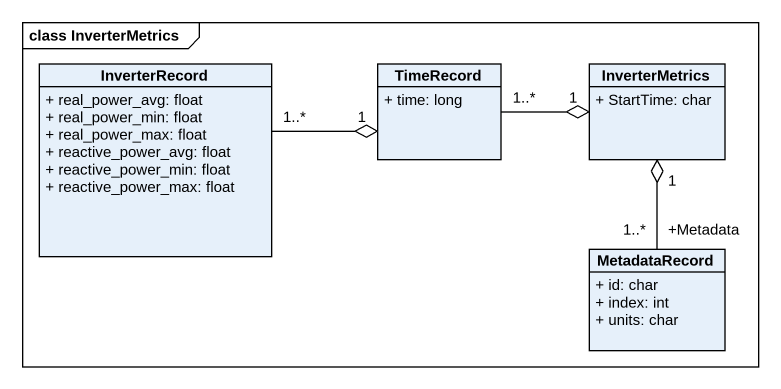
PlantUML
@startuml
mainframe class InverterMetrics
hide circle
hide empty members
skinparam classAttributeIconSize 0
class InverterRecord {
  + real_power_avg: float
  + real_power_min: float
  + real_power_max: float
  + reactive_power_avg: float
  + reactive_power_min: float
  + reactive_power_max: float
}
class TimeRecord {
  + time: long
}
class InverterMetrics {
  + StartTime: char
}
class MetadataRecord {
  + id: char
  + index: int
  + units: char
}
InverterRecord "1..*" -right-o "1" TimeRecord
TimeRecord "1..*" -right-o "1" InverterMetrics
MetadataRecord "+Metadata\n1..*" -up-o "1" InverterMetrics
@enduml
